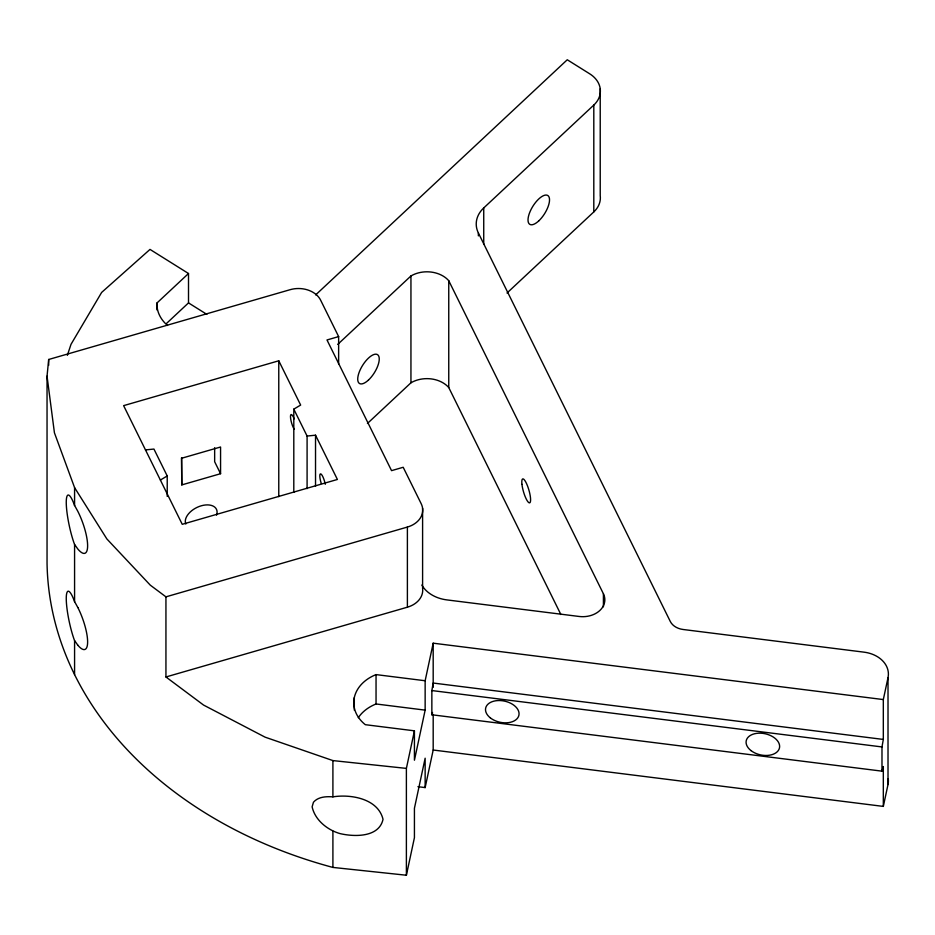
<?xml version="1.0" encoding="UTF-8"?>
<svg xmlns="http://www.w3.org/2000/svg" width="935" height="935" viewBox="0 0 935 935"><rect width="100%" height="100%" fill="white"/><g stroke="black" fill="none" stroke-linecap="round" stroke-linejoin="round"><path stroke-width="1.4" d="M417.922 786.686L425.144 787.586L433.185 750.022L433.185 714.433M433.185 750.022L883.318 806.402L883.318 766.548L881.986 771.153L431.853 714.772L431.853 690.556L433.185 683.041L883.318 739.433L881.986 746.936L881.986 771.153M883.318 739.433L883.318 699.567L888.016 677.653A29.032 22.206 0 0 0 864.057 652.163L683.111 629.489A16.573 12.681 0 0 1 670.29 621.459L478.369 232.979A33.169 25.374 0 0 1 483.734 207.944L593.807 105.082A29.032 22.206 0 0 0 589.728 73.83L567.264 59.77L315.668 294.899M425.144 787.586L425.144 758.203L414.427 808.284L414.427 837.667L406.386 875.23L332.907 867.423A427.05 326.654 0 0 1 47.042 563.115L47.042 376.15L48.678 359.484L290.142 289.686A23.691 18.116 0 0 1 320.67 300.24L338.634 336.6L338.634 363.832M406.386 875.23L406.386 768.395L414.427 730.831L365.316 724.683A41.467 31.72 0 0 1 376.045 674.603L425.144 680.75L425.144 710.133L414.427 760.213L414.427 730.831M425.144 680.75L433.185 643.187L883.318 699.567M883.318 806.402L888.016 784.5A29.032 22.206 0 0 0 888.25 778.703M431.853 714.772L432.519 712.47M67.332 355.358L71.013 344.325L101.646 292.421L150.009 249.411L188.508 273.511L188.508 302.893L166.453 323.51M156.998 309.964L156.998 302.963L188.508 273.511M337.71 344.407L410.944 275.965A26.262 20.091 0 0 1 448.753 280.699L603.414 593.795L603.414 606.792M367.432 423.473L410.944 382.801L410.944 275.965M507.015 293.017L593.807 211.918A29.032 22.206 0 0 0 600.223 195.649L600.223 88.813M160.376 480.041L167.225 475.962L153.936 449.057L145.486 449.91M293.8 409.144L300.649 405.065L278.77 360.793L123.619 405.638L182.243 524.313L337.406 479.468L315.527 435.196L307.089 436.049L293.8 409.144L293.8 492.406M338.634 336.6L326.993 339.966L391.555 470.644L403.195 467.278L421.182 503.696A23.691 18.116 0 0 1 407.391 527.059L407.391 607.189L165.939 676.975L165.939 596.846L150.301 585.17L106.859 538.934L74.578 487.626L54.429 432.811L47.042 376.15M181.776 458.208L220.566 447L220.566 473.706L181.776 484.914L181.577 457.823L181.776 484.914M165.939 596.846L407.391 527.059M332.907 796.854C351.022 793.979 378.114 798.712 383.023 819.329C379.084 837.515 354.435 836.977 340.036 833.599C327.402 830.023 314.931 819.995 312.126 806.823L313.459 802.242C318.216 796.702 326.151 796.386 332.907 796.854L332.907 760.587L265.072 737.154L203.573 705.072L165.939 676.975M332.907 760.587L406.386 768.395M431.853 690.556L881.986 746.936M358.292 717.694A41.467 31.72 0 0 1 376.045 703.973L425.144 710.133M188.508 302.893L206.845 314.37M74.496 505.262A30.317 5.283 77.9 0 0 66.256 502.387A30.317 5.283 77.9 0 0 74.496 544.31L77.85 549.055A30.282 8.462 69.8 0 0 87.621 545.76A30.282 8.462 69.8 0 0 77.85 511.375L74.496 505.286M77.85 607.54L74.496 601.439A30.317 5.283 77.9 0 0 66.256 598.54A30.317 5.283 77.9 0 0 74.496 640.463L77.85 645.208M448.753 280.699L448.753 387.534L560.883 614.529M220.566 473.706L214.653 461.738L214.653 447.678M888.016 677.653L888.016 784.5M593.807 105.082L593.807 211.918M483.734 207.944L483.734 244.035M478.369 232.979L478.369 235.877M433.185 643.187L433.185 687.33M422.597 508.301L422.597 588.431A23.691 18.116 0 0 1 407.391 607.189M376.045 674.603L376.045 703.973M354.318 697.592L354.318 710.179M332.907 831.157L332.907 867.423M315.527 435.196L315.527 486.317M307.089 436.049L307.089 488.631M278.77 360.793L278.77 496.637M167.225 475.962L167.225 496.403M74.578 487.626L74.578 505.543M74.578 544.486L74.578 601.696M74.578 640.639L74.578 674.591M48.678 359.484L48.678 365.304M321.266 483.488A8.298 1.893 73.9 0 1 320.658 473.846A8.298 1.893 73.9 0 1 325.275 484.295M294.174 429.177A8.298 1.893 73.9 0 1 290.481 416.554A8.298 1.893 73.9 0 1 294.174 418.857M421.837 585.053A33.169 25.374 0 0 0 446.848 599.896L579.162 616.469A22.113 16.912 0 0 0 603.414 593.795M410.944 382.801A26.262 20.091 0 0 1 448.753 387.534M185.831 524.032A17.005 10.25 -26.3 0 1 201.2 505.812A17.005 10.25 -26.3 0 1 216.558 515.15M77.85 607.528A30.282 8.462 69.8 0 1 87.621 641.913A30.282 8.462 69.8 0 1 77.85 645.232M167.54 325.474A41.467 31.72 0 0 1 156.998 302.963M521.952 484.377A12.435 2.828 73.9 0 0 529.315 502.855A12.435 2.828 73.9 0 0 527.34 485.464A12.435 2.828 73.9 0 0 521.952 484.377M368.495 380.019A17.005 6.942 -58 0 0 377.822 354.868A17.005 6.942 -58 0 0 359.157 372.305A17.005 6.942 -58 0 0 368.495 380.019M750.992 750.583A17.005 10.811 12.1 0 0 779.065 749.192A17.005 10.811 12.1 0 0 758.519 733.192A17.005 10.811 12.1 0 0 750.992 750.583M538.77 220.882A17.005 6.942 -58 0 0 548.097 195.731A17.005 6.942 -58 0 0 529.444 213.168A17.005 6.942 -58 0 0 538.77 220.882M490.408 717.94A17.005 10.811 12.1 0 0 518.493 716.549A17.005 10.811 12.1 0 0 497.934 700.56A17.005 10.811 12.1 0 0 490.408 717.94"/></g></svg>
